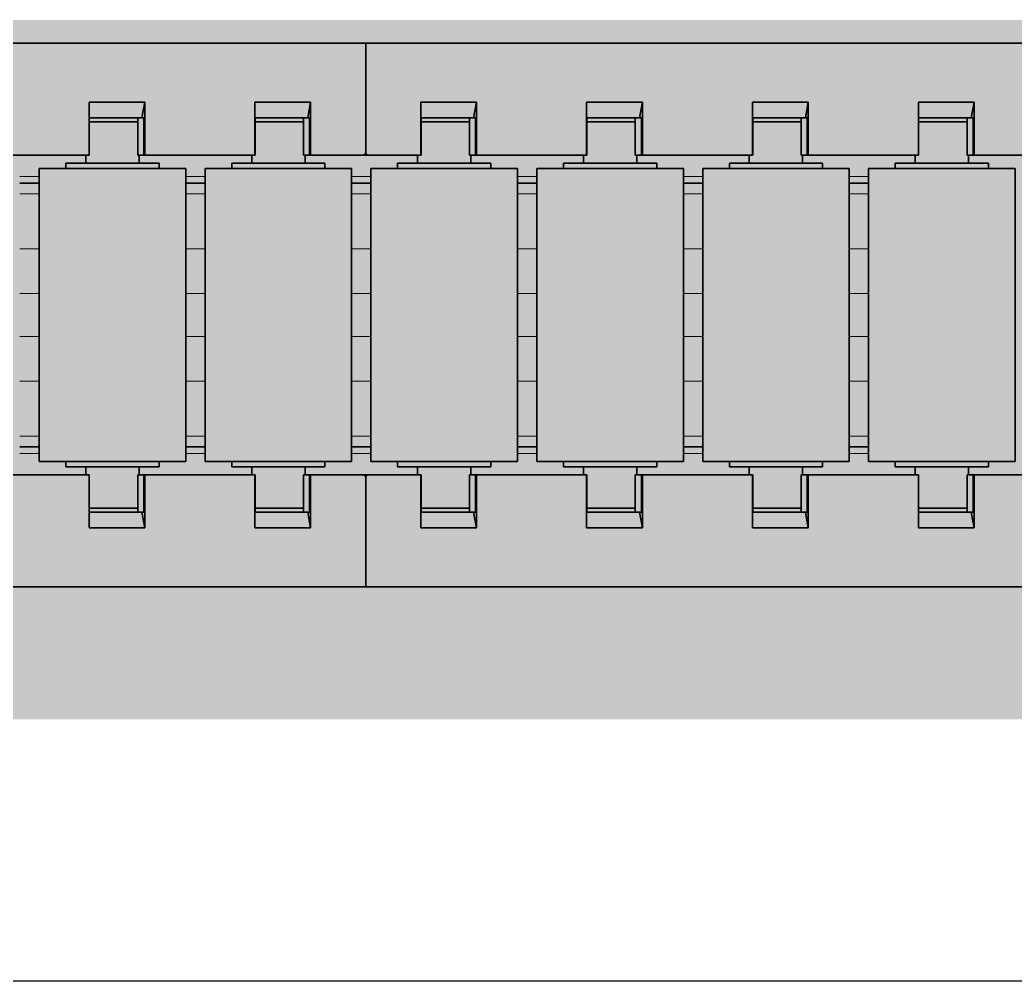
# Model space of a CAD drawing. Header units: inches. Extents: x 185496 to 352137, y 107182 to 179410.
# Drawn here: x 244704.1 to 244778.8, y 155375 to 155447.1 of the extents above; entities that cross this region are included whole.
import ezdxf

# ---------------------------------------------------------------- set-up
doc = ezdxf.new("R2010")
doc.units = ezdxf.units.IN
doc.header["$MEASUREMENT"] = 0
doc.layers.add('DIM', color=2, linetype='Continuous')
doc.layers.add('ZSX', color=4, linetype='Continuous')

# ---------------------------------------------------------------- blocks, each defined once
blk = doc.blocks.new('生产区')
at = {"layer": 'ZSX', "color": 0, "const_width": 0.35, "elevation": -1257.5994}
blk.add_lwpolyline([(120680.40898, 1477.75953), (120725.51339, 1477.75953)], dxfattribs=at)
blk = doc.blocks.new('liaojia')
at = {"color": 7, "lineweight": 35, "ltscale": 0.249049}
for p, q in [((799565.874, -280243.182), (799565.874, -280342.801)), ((799606.674, -280342.801), (799606.674, -280243.182)), ((799565.874, -280342.801), (799565.874, -280442.42)), ((799606.674, -280442.42), (799606.674, -280342.801))]:
    blk.add_line(p, q, dxfattribs=at)
at = {"color": 7, "lineweight": 35, "ltscale": 0.020671}
for p, q in [((799574.274, -280288.857), (799574.274, -280297.126)), ((799598.274, -280297.126), (799598.274, -280288.857)), ((799574.274, -280301.31), (799574.274, -280309.578)), ((799598.274, -280309.578), (799598.274, -280301.31)), ((799574.274, -280313.762), (799574.274, -280322.03)), ((799598.274, -280322.03), (799598.274, -280313.762)), ((799574.274, -280326.214), (799574.274, -280334.483)), ((799598.274, -280334.483), (799598.274, -280326.214)), ((799574.274, -280351.119), (799574.274, -280359.388)), ((799598.274, -280359.388), (799598.274, -280351.119)), ((799574.274, -280363.572), (799574.274, -280371.84)), ((799598.274, -280371.84), (799598.274, -280363.572))]:
    blk.add_line(p, q, dxfattribs=at)
at = {"color": 7, "lineweight": 35, "ltscale": 0.012551}
for p, q in [((799575.274, -280299.069), (799575.274, -280294.049)), ((799597.274, -280294.049), (799597.274, -280299.069)), ((799575.274, -280323.974), (799575.274, -280318.954)), ((799597.274, -280318.954), (799597.274, -280323.974))]:
    blk.add_line(p, q, dxfattribs=at)
at = {"color": 7, "lineweight": 35, "ltscale": 0.055}
for p, q in [((799575.274, -280294.049), (799597.274, -280294.049)), ((799575.274, -280305.049), (799597.274, -280305.049)), ((799575.274, -280306.501), (799597.274, -280306.501)), ((799575.274, -280317.501), (799597.274, -280317.501)), ((799575.274, -280318.954), (799597.274, -280318.954)), ((799575.274, -280329.954), (799597.274, -280329.954)), ((799575.274, -280331.406), (799597.274, -280331.406)), ((799575.274, -280342.406), (799597.274, -280342.406)), ((799575.274, -280343.858), (799597.274, -280343.858)), ((799575.274, -280354.858), (799597.274, -280354.858)), ((799575.274, -280356.311), (799597.274, -280356.311)), ((799575.274, -280367.311), (799597.274, -280367.311))]:
    blk.add_line(p, q, dxfattribs=at)
at = {"color": 7, "lineweight": 35, "ltscale": 0.007987}
for p, q in [((799574.874, -280299.244), (799574.874, -280296.049)), ((799597.674, -280299.244), (799597.674, -280296.049)), ((799574.874, -280324.149), (799574.874, -280320.954)), ((799597.674, -280324.149), (799597.674, -280320.954)), ((799574.874, -280336.601), (799574.874, -280333.406)), ((799597.674, -280336.601), (799597.674, -280333.406)), ((799574.874, -280361.506), (799574.874, -280358.311)), ((799597.674, -280361.506), (799597.674, -280358.311))]:
    blk.add_line(p, q, dxfattribs=at)
at = {"color": 7, "lineweight": 35, "ltscale": 0.000999832}
for p, q in [((799574.874, -280296.049), (799575.274, -280296.049)), ((799574.874, -280303.049), (799575.274, -280303.049)), ((799574.874, -280308.501), (799575.274, -280308.501)), ((799574.874, -280315.501), (799575.274, -280315.501)), ((799574.874, -280320.954), (799575.274, -280320.954)), ((799574.874, -280327.954), (799575.274, -280327.954)), ((799574.874, -280333.406), (799575.274, -280333.406)), ((799574.874, -280340.406), (799575.274, -280340.406)), ((799574.874, -280345.858), (799575.274, -280345.858)), ((799574.874, -280352.858), (799575.274, -280352.858)), ((799574.874, -280358.311), (799575.274, -280358.311)), ((799574.874, -280365.311), (799575.274, -280365.311))]:
    blk.add_line(p, q, dxfattribs=at)
at = {"color": 7, "lineweight": 35, "ltscale": 0.001}
for p, q in [((799597.274, -280296.049), (799597.674, -280296.049)), ((799597.274, -280303.049), (799597.674, -280303.049)), ((799597.274, -280308.501), (799597.674, -280308.501)), ((799597.274, -280315.501), (799597.674, -280315.501)), ((799597.274, -280320.954), (799597.674, -280320.954)), ((799597.274, -280327.954), (799597.674, -280327.954)), ((799597.274, -280333.406), (799597.674, -280333.406)), ((799597.274, -280340.406), (799597.674, -280340.406)), ((799597.274, -280345.858), (799597.674, -280345.858)), ((799597.274, -280352.858), (799597.674, -280352.858)), ((799597.274, -280358.311), (799597.674, -280358.311)), ((799597.274, -280365.311), (799597.674, -280365.311))]:
    blk.add_line(p, q, dxfattribs=at)
at = {"color": 7, "lineweight": 35, "ltscale": 0.002965}
for p, q in [((799570.309, -280297.126), (799571.474, -280297.343)), ((799601.074, -280297.343), (799602.24, -280297.126)), ((799570.309, -280309.578), (799571.474, -280309.796)), ((799601.074, -280309.796), (799602.24, -280309.578)), ((799570.309, -280322.03), (799571.474, -280322.248)), ((799601.074, -280322.248), (799602.24, -280322.03)), ((799570.309, -280334.483), (799571.474, -280334.701)), ((799601.074, -280334.701), (799602.24, -280334.483)), ((799570.309, -280346.935), (799571.474, -280347.153)), ((799601.074, -280347.153), (799602.24, -280346.935)), ((799570.309, -280359.388), (799571.474, -280359.606)), ((799601.074, -280359.606), (799602.24, -280359.388))]:
    blk.add_line(p, q, dxfattribs=at)
at = {"color": 7, "lineweight": 35, "ltscale": 0.009914}
for p, q in [((799570.309, -280297.126), (799574.274, -280297.126)), ((799598.274, -280297.126), (799602.24, -280297.126)), ((799574.274, -280301.31), (799570.309, -280301.31)), ((799602.24, -280301.31), (799598.274, -280301.31)), ((799570.309, -280309.578), (799574.274, -280309.578)), ((799598.274, -280309.578), (799602.24, -280309.578)), ((799574.274, -280313.762), (799570.309, -280313.762)), ((799602.24, -280313.762), (799598.274, -280313.762)), ((799570.309, -280322.03), (799574.274, -280322.03)), ((799598.274, -280322.03), (799602.24, -280322.03)), ((799574.274, -280326.214), (799570.309, -280326.214)), ((799602.24, -280326.214), (799598.274, -280326.214)), ((799570.309, -280334.483), (799574.274, -280334.483)), ((799598.274, -280334.483), (799602.24, -280334.483)), ((799574.274, -280338.667), (799570.309, -280338.667)), ((799602.24, -280338.667), (799598.274, -280338.667)), ((799570.309, -280346.935), (799574.274, -280346.935)), ((799598.274, -280346.935), (799602.24, -280346.935)), ((799574.274, -280351.119), (799570.309, -280351.119)), ((799602.24, -280351.119), (799598.274, -280351.119)), ((799570.309, -280359.388), (799574.274, -280359.388)), ((799598.274, -280359.388), (799602.24, -280359.388)), ((799574.274, -280363.572), (799570.309, -280363.572)), ((799602.24, -280363.572), (799598.274, -280363.572))]:
    blk.add_line(p, q, dxfattribs=at)
at = {"color": 7, "lineweight": 35, "ltscale": 0.01046}
for p, q in [((799570.309, -280301.31), (799570.309, -280297.126)), ((799602.24, -280297.126), (799602.24, -280301.31)), ((799570.309, -280313.762), (799570.309, -280309.578)), ((799602.24, -280309.578), (799602.24, -280313.762)), ((799570.309, -280326.214), (799570.309, -280322.03)), ((799602.24, -280322.03), (799602.24, -280326.214)), ((799570.309, -280338.667), (799570.309, -280334.483)), ((799602.24, -280334.483), (799602.24, -280338.667)), ((799570.309, -280351.119), (799570.309, -280346.935)), ((799602.24, -280346.935), (799602.24, -280351.119)), ((799570.309, -280363.572), (799570.309, -280359.388)), ((799602.24, -280359.388), (799602.24, -280363.572))]:
    blk.add_line(p, q, dxfattribs=at)
at = {"color": 7, "lineweight": 35, "ltscale": 0.007}
for p, q in [((799571.474, -280297.201), (799574.274, -280297.201)), ((799571.474, -280297.656), (799574.274, -280297.656)), ((799598.274, -280297.201), (799601.074, -280297.201)), ((799601.074, -280297.656), (799598.274, -280297.656)), ((799571.474, -280301.293), (799574.274, -280301.293)), ((799601.074, -280301.293), (799598.274, -280301.293)), ((799571.474, -280309.653), (799574.274, -280309.653)), ((799598.274, -280309.653), (799601.074, -280309.653)), ((799571.474, -280310.108), (799574.274, -280310.108)), ((799601.074, -280310.108), (799598.274, -280310.108)), ((799571.474, -280313.745), (799574.274, -280313.745)), ((799601.074, -280313.745), (799598.274, -280313.745)), ((799571.474, -280322.105), (799574.274, -280322.105)), ((799598.274, -280322.105), (799601.074, -280322.105)), ((799571.474, -280322.561), (799574.274, -280322.561)), ((799601.074, -280322.561), (799598.274, -280322.561)), ((799571.474, -280326.198), (799574.274, -280326.198)), ((799601.074, -280326.198), (799598.274, -280326.198)), ((799571.474, -280334.558), (799574.274, -280334.558)), ((799571.474, -280335.013), (799574.274, -280335.013)), ((799598.274, -280334.558), (799601.074, -280334.558)), ((799601.074, -280335.013), (799598.274, -280335.013)), ((799571.474, -280338.65), (799574.274, -280338.65)), ((799598.274, -280338.65), (799601.074, -280338.65)), ((799571.474, -280347.01), (799574.274, -280347.01)), ((799598.274, -280347.01), (799601.074, -280347.01)), ((799574.274, -280347.465), (799571.474, -280347.465)), ((799601.074, -280347.465), (799598.274, -280347.465)), ((799571.474, -280351.103), (799574.274, -280351.103)), ((799601.074, -280351.103), (799598.274, -280351.103)), ((799571.474, -280359.463), (799574.274, -280359.463)), ((799598.274, -280359.463), (799601.074, -280359.463)), ((799571.474, -280359.918), (799574.274, -280359.918)), ((799601.074, -280359.918), (799598.274, -280359.918)), ((799571.474, -280363.555), (799574.274, -280363.555)), ((799601.074, -280363.555), (799598.274, -280363.555))]:
    blk.add_line(p, q, dxfattribs=at)
at = {"color": 7, "lineweight": 35, "ltscale": 0.000893784}
for p, q in [((799571.474, -280297.558), (799571.474, -280297.201)), ((799601.074, -280297.201), (799601.074, -280297.558))]:
    blk.add_line(p, q, dxfattribs=at)
at = {"color": 7, "lineweight": 35, "ltscale": 0.000356865}
for p, q in [((799571.474, -280297.343), (799571.474, -280297.201)), ((799571.474, -280334.701), (799571.474, -280334.558)), ((799571.474, -280347.153), (799571.474, -280347.01)), ((799571.474, -280359.606), (799571.474, -280359.463))]:
    blk.add_line(p, q, dxfattribs=at)
at = {"color": 7, "lineweight": 35, "ltscale": 0.000536919}
for p, q in [((799571.474, -280297.343), (799571.474, -280297.558)), ((799571.474, -280309.796), (799571.474, -280310.011))]:
    blk.add_line(p, q, dxfattribs=at)
at = {"color": 7, "lineweight": 35, "ltscale": 0.009386}
for p, q in [((799571.474, -280297.558), (799571.474, -280301.313)), ((799601.074, -280301.313), (799601.074, -280297.558)), ((799571.474, -280310.011), (799571.474, -280313.765)), ((799601.074, -280313.765), (799601.074, -280310.011)), ((799571.474, -280322.463), (799571.474, -280326.217)), ((799601.074, -280326.217), (799601.074, -280322.463)), ((799571.474, -280334.916), (799571.474, -280338.67)), ((799601.074, -280338.67), (799601.074, -280334.916)), ((799571.474, -280347.368), (799571.474, -280351.122)), ((799601.074, -280351.122), (799601.074, -280347.368)), ((799571.474, -280359.82), (799571.474, -280363.575)), ((799601.074, -280363.575), (799601.074, -280359.82))]:
    blk.add_line(p, q, dxfattribs=at)
at = {"color": 7, "lineweight": 35, "ltscale": 0.005168}
for p, q in [((799571.774, -280299.723), (799571.774, -280297.656)), ((799571.774, -280312.175), (799571.774, -280310.108)), ((799571.774, -280324.628), (799571.774, -280322.561)), ((799571.774, -280337.08), (799571.774, -280335.013)), ((799571.774, -280349.533), (799571.774, -280347.465)), ((799571.774, -280361.985), (799571.774, -280359.918))]:
    blk.add_line(p, q, dxfattribs=at)
at = {"color": 7, "lineweight": 35, "ltscale": 0.004297}
for p, q in [((799571.774, -280299.374), (799571.774, -280297.656)), ((799600.774, -280297.656), (799600.774, -280299.374)), ((799571.774, -280311.827), (799571.774, -280310.108)), ((799600.774, -280310.108), (799600.774, -280311.827)), ((799571.774, -280324.279), (799571.774, -280322.561)), ((799600.774, -280322.561), (799600.774, -280324.279)), ((799571.774, -280336.732), (799571.774, -280335.013)), ((799600.774, -280335.013), (799600.774, -280336.732)), ((799571.774, -280349.184), (799571.774, -280347.465)), ((799600.774, -280347.465), (799600.774, -280349.184)), ((799571.774, -280361.637), (799571.774, -280359.918)), ((799600.774, -280359.918), (799600.774, -280361.637))]:
    blk.add_line(p, q, dxfattribs=at)
at = {"color": 7, "lineweight": 35, "ltscale": 0.000187874}
for p, q in [((799574.274, -280297.201), (799574.274, -280297.126)), ((799598.274, -280297.201), (799598.274, -280297.126)), ((799574.274, -280334.558), (799574.274, -280334.483)), ((799598.274, -280334.558), (799598.274, -280334.483)), ((799574.274, -280347.01), (799574.274, -280346.935)), ((799598.274, -280347.01), (799598.274, -280346.935)), ((799574.274, -280359.463), (799574.274, -280359.388)), ((799598.274, -280359.463), (799598.274, -280359.388))]:
    blk.add_line(p, q, dxfattribs=at)
at = {"color": 7, "lineweight": 35, "ltscale": 0.001138}
for p, q in [((799574.274, -280297.201), (799574.274, -280297.656)), ((799598.274, -280297.656), (799598.274, -280297.201)), ((799574.274, -280309.653), (799574.274, -280310.108)), ((799598.274, -280310.108), (799598.274, -280309.653)), ((799574.274, -280322.105), (799574.274, -280322.561)), ((799598.274, -280322.561), (799598.274, -280322.105)), ((799574.274, -280334.558), (799574.274, -280335.013)), ((799598.274, -280335.013), (799598.274, -280334.558)), ((799574.274, -280347.01), (799574.274, -280347.465)), ((799598.274, -280347.465), (799598.274, -280347.01)), ((799574.274, -280359.463), (799574.274, -280359.918)), ((799598.274, -280359.918), (799598.274, -280359.463))]:
    blk.add_line(p, q, dxfattribs=at)
at = {"color": 7, "lineweight": 35, "ltscale": 0.0015}
for p, q in [((799574.274, -280297.549), (799574.874, -280297.549)), ((799597.674, -280297.549), (799598.274, -280297.549)), ((799574.274, -280301.549), (799574.874, -280301.549)), ((799597.674, -280301.549), (799598.274, -280301.549)), ((799574.274, -280310.001), (799574.874, -280310.001)), ((799597.674, -280310.001), (799598.274, -280310.001)), ((799574.274, -280314.001), (799574.874, -280314.001)), ((799597.674, -280314.001), (799598.274, -280314.001)), ((799574.274, -280322.454), (799574.874, -280322.454)), ((799597.674, -280322.454), (799598.274, -280322.454)), ((799574.274, -280326.454), (799574.874, -280326.454)), ((799597.674, -280326.454), (799598.274, -280326.454)), ((799574.274, -280334.906), (799574.874, -280334.906)), ((799597.674, -280334.906), (799598.274, -280334.906)), ((799574.274, -280338.906), (799574.874, -280338.906)), ((799597.674, -280338.906), (799598.274, -280338.906)), ((799574.274, -280347.358), (799574.874, -280347.358)), ((799597.674, -280347.358), (799598.274, -280347.358)), ((799574.274, -280351.358), (799574.874, -280351.358)), ((799597.674, -280351.358), (799598.274, -280351.358)), ((799574.274, -280359.811), (799574.874, -280359.811)), ((799597.674, -280359.811), (799598.274, -280359.811)), ((799574.274, -280363.811), (799574.874, -280363.811)), ((799597.674, -280363.811), (799598.274, -280363.811))]:
    blk.add_line(p, q, dxfattribs=at)
at = {"color": 7, "lineweight": 35, "ltscale": 0.000243759}
for p, q in [((799601.074, -280297.656), (799601.074, -280297.558)), ((799601.074, -280359.918), (799601.074, -280359.82))]:
    blk.add_line(p, q, dxfattribs=at)
at = {"color": 7, "lineweight": 13, "ltscale": 0.009093}
for p, q in [((799601.074, -280301.293), (799601.074, -280297.656)), ((799601.074, -280313.745), (799601.074, -280310.108)), ((799601.074, -280326.198), (799601.074, -280322.561)), ((799601.074, -280338.65), (799601.074, -280335.013)), ((799601.074, -280351.103), (799601.074, -280347.465)), ((799601.074, -280363.555), (799601.074, -280359.918))]:
    blk.add_line(p, q, dxfattribs=at)
at = {"color": 7, "lineweight": 35, "ltscale": 0.014948}
for p, q in [((799575.274, -280305.049), (799575.274, -280299.069)), ((799597.274, -280299.069), (799597.274, -280305.049)), ((799575.274, -280317.501), (799575.274, -280311.522)), ((799597.274, -280311.522), (799597.274, -280317.501)), ((799575.274, -280329.954), (799575.274, -280323.974)), ((799597.274, -280323.974), (799597.274, -280329.954)), ((799575.274, -280342.406), (799575.274, -280336.427)), ((799597.274, -280336.427), (799597.274, -280342.406)), ((799575.274, -280354.858), (799575.274, -280348.879)), ((799597.274, -280348.879), (799597.274, -280354.858)), ((799575.274, -280367.311), (799575.274, -280361.332)), ((799597.274, -280361.332), (799597.274, -280367.311))]:
    blk.add_line(p, q, dxfattribs=at)
at = {"color": 7, "lineweight": 35, "ltscale": 0.004796}
for p, q in [((799571.774, -280301.293), (799571.774, -280299.374)), ((799600.774, -280299.374), (799600.774, -280301.293)), ((799571.774, -280313.745), (799571.774, -280311.827)), ((799600.774, -280311.827), (799600.774, -280313.745)), ((799571.774, -280338.65), (799571.774, -280336.732)), ((799600.774, -280336.732), (799600.774, -280338.65)), ((799571.774, -280351.103), (799571.774, -280349.184)), ((799600.774, -280349.184), (799600.774, -280351.103)), ((799571.774, -280363.555), (799571.774, -280361.637)), ((799600.774, -280361.637), (799600.774, -280363.555))]:
    blk.add_line(p, q, dxfattribs=at)
at = {"color": 7, "lineweight": 35, "ltscale": 0.003925}
for p, q in [((799571.774, -280301.293), (799571.774, -280299.723)), ((799571.774, -280313.745), (799571.774, -280312.175)), ((799571.774, -280326.198), (799571.774, -280324.628)), ((799571.774, -280338.65), (799571.774, -280337.08)), ((799571.774, -280351.103), (799571.774, -280349.533)), ((799571.774, -280363.555), (799571.774, -280361.985))]:
    blk.add_line(p, q, dxfattribs=at)
at = {"color": 7, "lineweight": 35, "ltscale": 0.009513}
for p, q in [((799574.874, -280299.244), (799574.874, -280303.049)), ((799597.674, -280303.049), (799597.674, -280299.244)), ((799574.874, -280311.696), (799574.874, -280315.501)), ((799597.674, -280315.501), (799597.674, -280311.696)), ((799574.874, -280324.149), (799574.874, -280327.954)), ((799597.674, -280327.954), (799597.674, -280324.149)), ((799574.874, -280336.601), (799574.874, -280340.406)), ((799597.674, -280340.406), (799597.674, -280336.601)), ((799574.874, -280361.506), (799574.874, -280365.311)), ((799597.674, -280365.311), (799597.674, -280361.506))]:
    blk.add_line(p, q, dxfattribs=at)
at = {"color": 7, "lineweight": 35, "ltscale": 4.15802e-05}
for p, q in [((799574.274, -280301.293), (799574.274, -280301.31)), ((799598.274, -280301.31), (799598.274, -280301.293)), ((799601.074, -280301.293), (799601.074, -280301.31))]:
    blk.add_line(p, q, dxfattribs=at)
at = {"color": 7, "lineweight": 13, "ltscale": 0.003631}
for p, q in [((799575.874, -280306.501), (799575.874, -280305.049)), ((799577.186, -280306.501), (799577.186, -280305.049)), ((799581.312, -280306.501), (799581.312, -280305.049)), ((799584.671, -280306.501), (799584.671, -280305.049)), ((799587.878, -280306.501), (799587.878, -280305.049)), ((799591.236, -280306.501), (799591.236, -280305.049)), ((799595.362, -280306.501), (799595.362, -280305.049)), ((799596.674, -280306.501), (799596.674, -280305.049)), ((799575.874, -280318.954), (799575.874, -280317.501)), ((799577.186, -280318.954), (799577.186, -280317.501)), ((799581.312, -280318.954), (799581.312, -280317.501)), ((799584.671, -280318.954), (799584.671, -280317.501)), ((799587.878, -280318.954), (799587.878, -280317.501)), ((799591.236, -280318.954), (799591.236, -280317.501)), ((799595.362, -280318.954), (799595.362, -280317.501)), ((799596.674, -280318.954), (799596.674, -280317.501)), ((799575.874, -280331.406), (799575.874, -280329.954)), ((799577.186, -280331.406), (799577.186, -280329.954)), ((799581.312, -280331.406), (799581.312, -280329.954)), ((799584.671, -280331.406), (799584.671, -280329.954)), ((799587.878, -280331.406), (799587.878, -280329.954)), ((799591.236, -280331.406), (799591.236, -280329.954)), ((799595.362, -280331.406), (799595.362, -280329.954)), ((799596.674, -280331.406), (799596.674, -280329.954)), ((799575.874, -280343.858), (799575.874, -280342.406)), ((799577.186, -280343.858), (799577.186, -280342.406)), ((799581.312, -280343.858), (799581.312, -280342.406)), ((799584.671, -280343.858), (799584.671, -280342.406)), ((799587.878, -280343.858), (799587.878, -280342.406)), ((799591.236, -280343.858), (799591.236, -280342.406)), ((799595.362, -280343.858), (799595.362, -280342.406)), ((799596.674, -280343.858), (799596.674, -280342.406)), ((799575.874, -280356.311), (799575.874, -280354.858)), ((799577.186, -280356.311), (799577.186, -280354.858)), ((799581.312, -280356.311), (799581.312, -280354.858)), ((799584.671, -280356.311), (799584.671, -280354.858)), ((799587.878, -280356.311), (799587.878, -280354.858)), ((799591.236, -280356.311), (799591.236, -280354.858)), ((799595.362, -280356.311), (799595.362, -280354.858)), ((799596.674, -280356.311), (799596.674, -280354.858)), ((799575.874, -280368.763), (799575.874, -280367.311)), ((799577.186, -280368.763), (799577.186, -280367.311)), ((799581.312, -280368.763), (799581.312, -280367.311)), ((799584.671, -280368.763), (799584.671, -280367.311)), ((799587.878, -280368.763), (799587.878, -280367.311)), ((799591.236, -280368.763), (799591.236, -280367.311)), ((799595.362, -280368.763), (799595.362, -280367.311)), ((799596.674, -280368.763), (799596.674, -280367.311))]:
    blk.add_line(p, q, dxfattribs=at)
at = {"color": 7, "lineweight": 35, "ltscale": 0.003631}
for p, q in [((799576.374, -280306.501), (799576.374, -280305.049)), ((799596.174, -280306.501), (799596.174, -280305.049)), ((799576.374, -280318.954), (799576.374, -280317.501)), ((799596.174, -280318.954), (799596.174, -280317.501)), ((799576.374, -280331.406), (799576.374, -280329.954)), ((799596.174, -280331.406), (799596.174, -280329.954)), ((799576.374, -280343.858), (799576.374, -280342.406)), ((799596.174, -280343.858), (799596.174, -280342.406)), ((799576.374, -280356.311), (799576.374, -280354.858)), ((799596.174, -280356.311), (799596.174, -280354.858)), ((799576.374, -280368.763), (799576.374, -280367.311)), ((799596.174, -280368.763), (799596.174, -280367.311))]:
    blk.add_line(p, q, dxfattribs=at)
at = {"color": 7, "lineweight": 35, "ltscale": 0.012552}
for p, q in [((799575.274, -280311.522), (799575.274, -280306.501)), ((799597.274, -280306.501), (799597.274, -280311.522)), ((799575.274, -280336.427), (799575.274, -280331.406)), ((799597.274, -280331.406), (799597.274, -280336.427)), ((799575.274, -280348.879), (799575.274, -280343.858)), ((799597.274, -280343.858), (799597.274, -280348.879)), ((799575.274, -280361.332), (799575.274, -280356.311)), ((799597.274, -280356.311), (799597.274, -280361.332))]:
    blk.add_line(p, q, dxfattribs=at)
at = {"color": 7, "lineweight": 35, "ltscale": 0.007988}
for p, q in [((799574.874, -280311.696), (799574.874, -280308.501)), ((799597.674, -280311.696), (799597.674, -280308.501)), ((799574.874, -280349.053), (799574.874, -280345.858)), ((799597.674, -280349.053), (799597.674, -280345.858))]:
    blk.add_line(p, q, dxfattribs=at)
at = {"color": 7, "lineweight": 35, "ltscale": 0.000893974}
for p, q in [((799571.474, -280310.011), (799571.474, -280309.653)), ((799601.074, -280309.653), (799601.074, -280310.011)), ((799571.474, -280334.916), (799571.474, -280334.558)), ((799601.074, -280334.558), (799601.074, -280334.916)), ((799571.474, -280347.368), (799571.474, -280347.01)), ((799601.074, -280347.01), (799601.074, -280347.368)), ((799571.474, -280359.82), (799571.474, -280359.463)), ((799601.074, -280359.463), (799601.074, -280359.82))]:
    blk.add_line(p, q, dxfattribs=at)
at = {"color": 7, "lineweight": 35, "ltscale": 0.000357056}
for p, q in [((799571.474, -280309.796), (799571.474, -280309.653)), ((799571.474, -280322.248), (799571.474, -280322.105))]:
    blk.add_line(p, q, dxfattribs=at)
at = {"color": 7, "lineweight": 35, "ltscale": 0.000187683}
for p, q in [((799574.274, -280309.653), (799574.274, -280309.578)), ((799598.274, -280309.653), (799598.274, -280309.578)), ((799574.274, -280322.105), (799574.274, -280322.03)), ((799598.274, -280322.105), (799598.274, -280322.03))]:
    blk.add_line(p, q, dxfattribs=at)
at = {"color": 7, "lineweight": 35, "ltscale": 0.000243568}
for p, q in [((799601.074, -280310.108), (799601.074, -280310.011)), ((799601.074, -280322.561), (799601.074, -280322.463)), ((799601.074, -280335.013), (799601.074, -280334.916)), ((799601.074, -280347.465), (799601.074, -280347.368))]:
    blk.add_line(p, q, dxfattribs=at)
at = {"color": 7, "lineweight": 35, "ltscale": 4.13895e-05}
for p, q in [((799574.274, -280313.745), (799574.274, -280313.762)), ((799598.274, -280313.762), (799598.274, -280313.745)), ((799601.074, -280313.745), (799601.074, -280313.762)), ((799574.274, -280338.65), (799574.274, -280338.667)), ((799598.274, -280338.667), (799598.274, -280338.65)), ((799601.074, -280338.667), (799601.074, -280338.65)), ((799574.274, -280351.103), (799574.274, -280351.119)), ((799598.274, -280351.119), (799598.274, -280351.103)), ((799601.074, -280351.103), (799601.074, -280351.119)), ((799574.274, -280363.555), (799574.274, -280363.572)), ((799598.274, -280363.572), (799598.274, -280363.555)), ((799601.074, -280363.555), (799601.074, -280363.572))]:
    blk.add_line(p, q, dxfattribs=at)
at = {"color": 7, "lineweight": 35, "ltscale": 0.000894165}
for p, q in [((799571.474, -280322.463), (799571.474, -280322.105)), ((799601.074, -280322.105), (799601.074, -280322.463))]:
    blk.add_line(p, q, dxfattribs=at)
at = {"color": 7, "lineweight": 35, "ltscale": 0.000537109}
for p, q in [((799571.474, -280322.248), (799571.474, -280322.463)), ((799571.474, -280334.701), (799571.474, -280334.916)), ((799571.474, -280347.368), (799571.474, -280347.153)), ((799571.474, -280359.606), (799571.474, -280359.82))]:
    blk.add_line(p, q, dxfattribs=at)
at = {"color": 7, "lineweight": 35, "ltscale": 0.004797}
for p, q in [((799571.774, -280326.198), (799571.774, -280324.279)), ((799600.774, -280324.279), (799600.774, -280326.198))]:
    blk.add_line(p, q, dxfattribs=at)
at = {"color": 7, "lineweight": 35, "ltscale": 4.11987e-05}
for p, q in [((799574.274, -280326.198), (799574.274, -280326.214)), ((799598.274, -280326.214), (799598.274, -280326.198)), ((799601.074, -280326.198), (799601.074, -280326.214))]:
    blk.add_line(p, q, dxfattribs=at)
at = {"color": 7, "lineweight": 35, "ltscale": 0.009838}
for p, q in [((799574.274, -280338.667), (799574.274, -280342.602)), ((799598.274, -280342.602), (799598.274, -280338.667)), ((799574.274, -280343), (799574.274, -280346.935)), ((799598.274, -280346.935), (799598.274, -280343))]:
    blk.add_line(p, q, dxfattribs=at)
at = {"color": 7, "lineweight": 35, "ltscale": 0.000326729}
blk.add_line((799565.874, -280342.564), (799565.874, -280342.695), dxfattribs=at)
at = {"color": 7, "lineweight": 35, "ltscale": 0.0205}
for p, q in [((799565.874, -280342.801), (799574.074, -280342.801)), ((799574.074, -280342.801), (799565.874, -280342.801)), ((799598.474, -280342.801), (799606.674, -280342.801)), ((799606.674, -280342.801), (799598.474, -280342.801))]:
    blk.add_line(p, q, dxfattribs=at)
at = {"color": 7, "lineweight": 35, "ltscale": 0.000653648}
blk.add_line((799565.874, -280342.801), (799565.874, -280343.062), dxfattribs=at)
at = {"color": 7, "lineweight": 35, "ltscale": 0.000653458}
for p, q in [((799574.274, -280342.602), (799574.274, -280342.863)), ((799598.274, -280342.863), (799598.274, -280342.602))]:
    blk.add_line(p, q, dxfattribs=at)
at = {"color": 7, "lineweight": 35, "ltscale": 0.000336075}
blk.add_line((799574.274, -280342.864), (799574.274, -280342.999), dxfattribs=at)
at = {"color": 7, "lineweight": 35, "ltscale": 0.001377}
blk.add_line((799598.274, -280343.414), (799598.274, -280342.863), dxfattribs=at)
at = {"color": 7, "lineweight": 35, "ltscale": 0.000747108}
blk.add_line((799598.274, -280343.414), (799598.274, -280343.713), dxfattribs=at)
at = {"color": 7, "lineweight": 35, "ltscale": 0.00082798}
blk.add_line((799598.274, -280344.044), (799598.274, -280343.713), dxfattribs=at)
at = {"color": 7, "lineweight": 35, "ltscale": 0.009512}
for p, q in [((799574.874, -280349.053), (799574.874, -280352.858)), ((799597.674, -280352.858), (799597.674, -280349.053))]:
    blk.add_line(p, q, dxfattribs=at)
at = {"color": 7, "lineweight": 35}
for centre, start_param, end_param in [((799574.074, -280342.602), 4.712389, 6.283185), ((799574.074, -280343), 6.283185, 7.853982), ((799574.074, -280342.863), 5.932216, 6.283185), ((799598.474, -280342.602), 3.141593, 4.712389), ((799598.474, -280343), 1.570796, 3.141593), ((799598.474, -280342.863), 3.141593, 3.492593)]:
    blk.add_ellipse(centre, major_axis=(0.2, 0), ratio=0.996195, start_param=start_param, end_param=end_param, dxfattribs=at)

msp = doc.modelspace()

# ---------------------------------------------------------------- linework, layer by layer
at = {"color": 5, "ltscale": 100}
msp.add_line((245715.111, 155374.976), (241234.904, 155374.976), dxfattribs=at)

# ---------------------------------------------------------------- block references
at = {"color": 30, "rotation": 270}
msp.add_blockref('liaojia', (525072.835, 955011.251), dxfattribs=at)
at = {"layer": 'DIM', "xscale": 150, "yscale": 150, "zscale": 150}
msp.add_blockref('生产区', (-17863053.449, -66243.05, 276290.764), dxfattribs=at)

doc.saveas('drawing.dxf')
